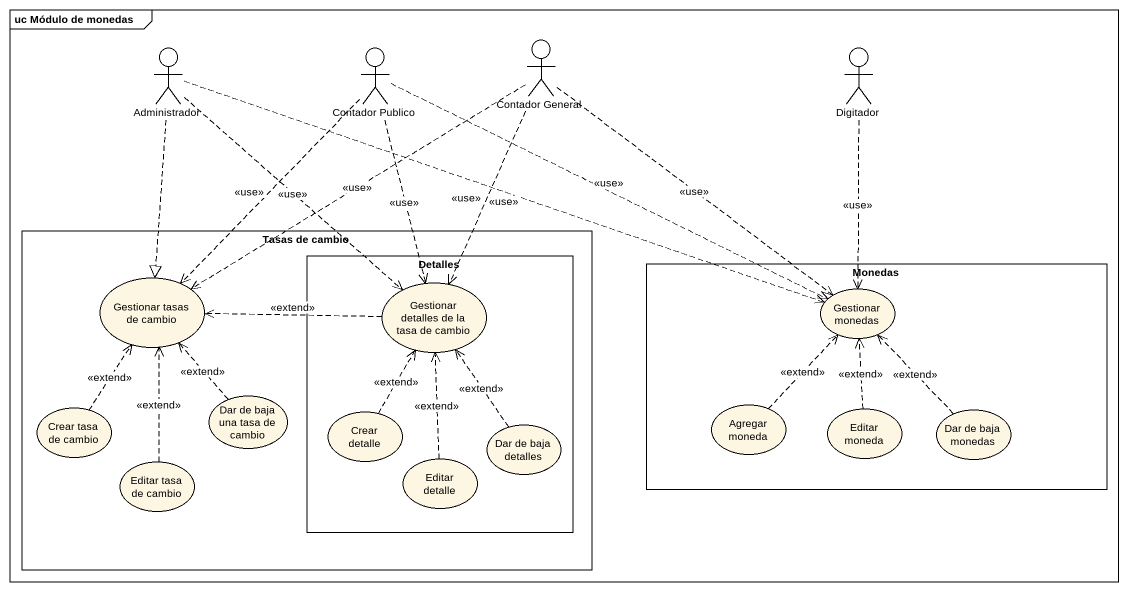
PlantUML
@startuml
mainframe uc Módulo de monedas
actor "Contador General" as Contador_General
actor Administrador
actor "Contador Publico" as Contador_Publico
actor Digitador
rectangle "Tasas de cambio" as Tasas_de_cambio {
  rectangle Detalles {
    usecase "Gestionar detalles de la tasa de cambio" as Gestionar_detalles_de_la
    usecase "Crear detalle" as Crear_detalle
    usecase "Dar de baja detalles" as Dar_de_baja_detalles
    usecase "Editar detalle" as Editar_detalle
  }
  usecase "Gestionar tasas de cambio" as Gestionar_tasas_de_cambio
  usecase "Dar de baja una tasa de cambio" as Dar_de_baja_una_tasa_de
  usecase "Crear tasa de cambio" as Crear_tasa_de_cambio
  usecase "Editar tasa de cambio" as Editar_tasa_de_cambio
}
rectangle Monedas {
  usecase "Gestionar monedas" as Gestionar_monedas
  usecase "Agregar moneda" as Agregar_moneda
  usecase "Editar moneda" as Editar_moneda
  usecase "Dar de baja monedas" as Dar_de_baja_monedas
}
Contador_General .left.> Gestionar_tasas_de_cambio : <<use>>
Contador_General ..> Gestionar_detalles_de_la : <<use>>
Contador_General ..> Gestionar_monedas : <<use>>
Administrador ..|> Gestionar_tasas_de_cambio
Administrador ..> Gestionar_detalles_de_la : <<use>>
Administrador .right.> Gestionar_monedas : <<use>>
Contador_Publico ..> Gestionar_tasas_de_cambio : <<use>>
Contador_Publico ..> Gestionar_detalles_de_la : <<use>>
Contador_Publico .right.> Gestionar_monedas : <<use>>
Digitador ..> Gestionar_monedas : <<use>>
Gestionar_detalles_de_la .left.> Gestionar_tasas_de_cambio : <<extend>>
Dar_de_baja_una_tasa_de .up.> Gestionar_tasas_de_cambio : <<extend>>
Agregar_moneda .up.> Gestionar_monedas : <<extend>>
Crear_tasa_de_cambio .up.> Gestionar_tasas_de_cambio : <<extend>>
Crear_detalle .up.> Gestionar_detalles_de_la : <<extend>>
Dar_de_baja_detalles .up.> Gestionar_detalles_de_la : <<extend>>
Editar_moneda .up.> Gestionar_monedas : <<extend>>
Dar_de_baja_monedas .up.> Gestionar_monedas : <<extend>>
Editar_tasa_de_cambio .up.> Gestionar_tasas_de_cambio : <<extend>>
Editar_detalle .up.> Gestionar_detalles_de_la : <<extend>>
@enduml
